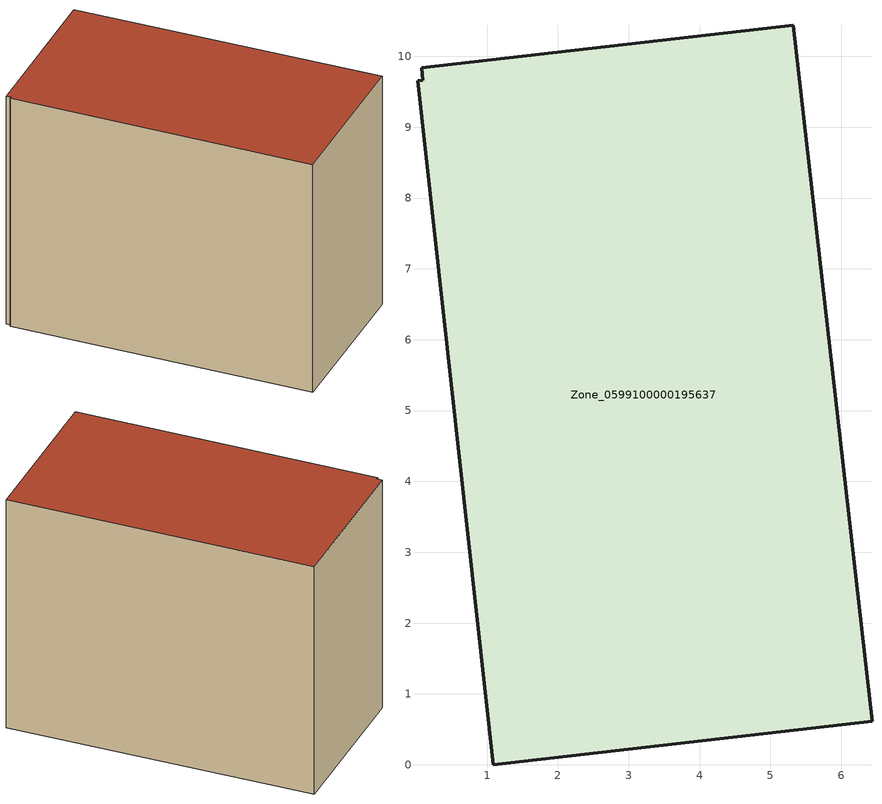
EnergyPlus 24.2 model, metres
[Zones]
Zone_0599100000195637
 floor ground (C_G): 0.09,9.66 0.08,9.84 5.32,10.44 6.43,0.61 1.08,0 0.02,9.65 z0
 wall outside (C_F): 1.08,0 6.43,0.61 5.32,10.44 0.08,9.84 0.09,9.66 0.02,9.65 1.08,0 z0:7.94
 roof outside (C_R): 0.08,9.84 0.09,9.66 0.02,9.65 1.08,0 6.43,0.61 5.32,10.44 z7.94
[BUILDING]
Pand.0599100000195637: North Axis=0; Terrain=City; Loads Convergence Tolerance Value=0.04; Temperature Convergence Tolerance Value=0.4; Solar Distribution=FullExterior; Maximum Number of Warmup Days=25; Minimum Number of Warmup Days=1
[Site:Location]
Rotterdam.The.Hague.AP_ZH_NLD Design_Conditions: Latitude=51.96; Longitude=4.45; Time Zone=1; Elevation=-4.5
[SITE:GROUNDTEMPERATURE:BUILDINGSURFACE]
18, 18, 18, 18, 18, 18, 18, 18, 18, 18, 18, 18
[MATERIAL] Thermal Absorptance=0.9; Solar Absorptance=0.7; Visible Absorptance=0.7
Name | Roughness | Thickness | Conductivity | Density | Specific Heat
G.TI.1946-1964 | MediumSmooth | 0.15 | 1 | 540 | 1210
F.TI.1946-1964 | Rough | 0.3 | 0.857143 | 1920 | 840
R.TI.1946-1964 | MediumRough | 0.2 | 0.277778 | 1500 | 1000
[CONSTRUCTION]
C_G: G.TI.1946-1964
C_F: F.TI.1946-1964
C_R: R.TI.1946-1964
[ZONE]
Zone_0599100000195637: Type=1; Multiplier=1; Ceiling Height=Autocalculate; Volume=Autocalculate; Floor Area=autocalculate; Part of Total Floor Area=Yes
[ZONEINFILTRATION:DESIGNFLOWRATE]
Infil_Zone_0599100000195637: Zone or ZoneList or Space or SpaceList=Zone_0599100000195637; Schedule=AlwaysOn; Design Flow Rate Calculation Method=Flow/Area; Flow Rate per Floor Area=0.003; Constant Term Coefficient=1; Temperature Term Coefficient=0; Velocity Term Coefficient=0; Velocity Squared Term Coefficient=0
[HVACTEMPLATE:ZONE:IDEALLOADSAIRSYSTEM]
Zone_0599100000195637: Maximum Heating Supply Air Temperature=50; Minimum Cooling Supply Air Temperature=13; Maximum Heating Supply Air Humidity Ratio=0.0156; Minimum Cooling Supply Air Humidity Ratio=0.0077; Heating Limit=NoLimit; Cooling Limit=NoLimit; Dehumidification Control Type=ConstantSensibleHeatRatio; Cooling Sensible Heat Ratio=0.7; Dehumidification Setpoint=60; Humidification Control Type=None; Humidification Setpoint=30; Outdoor Air Method=None; Outdoor Air Flow Rate per Person=0.00944; Outdoor Air Flow Rate per Zone Floor Area=0; Outdoor Air Flow Rate per Zone=0; Demand Controlled Ventilation Type=None; Outdoor Air Economizer Type=NoEconomizer; Heat Recovery Type=None; Sensible Heat Recovery Effectiveness=0.7; Latent Heat Recovery Effectiveness=0.65
[ZONECONTROL:THERMOSTAT]
ThermostatControl_Zone_0599100000195637: Zone or ZoneList=Zone_0599100000195637; Control Type Schedule=DualSetpointControlType; Control 1=Thermostat_Zone_0599100000195637; Temperature Difference Between Cutout And Setpoint=0
[THERMOSTATSETPOINT:DUALSETPOINT]
Thermostat_Zone_0599100000195637: Heating Setpoint Temperature Schedule=HeatingSetpoint_Zone_0599100000195637; Cooling Setpoint Temperature Schedule=CoolingSetpoint_Zone_0599100000195637
[SCHEDULE:COMPACT]
HeatingSetpoint_Zone_0599100000195637: Through: 12/31, For: AllDays, Until: 24:00, 21
CoolingSetpoint_Zone_0599100000195637: Through: 12/31, For: AllDays, Until: 24:00, 24
DualSetpointControlType: Through: 12/31, For: AllDays, Until: 24:00, 4
AlwaysOn: Through: 12/31, For: AllDays, Until: 24:00, 1
